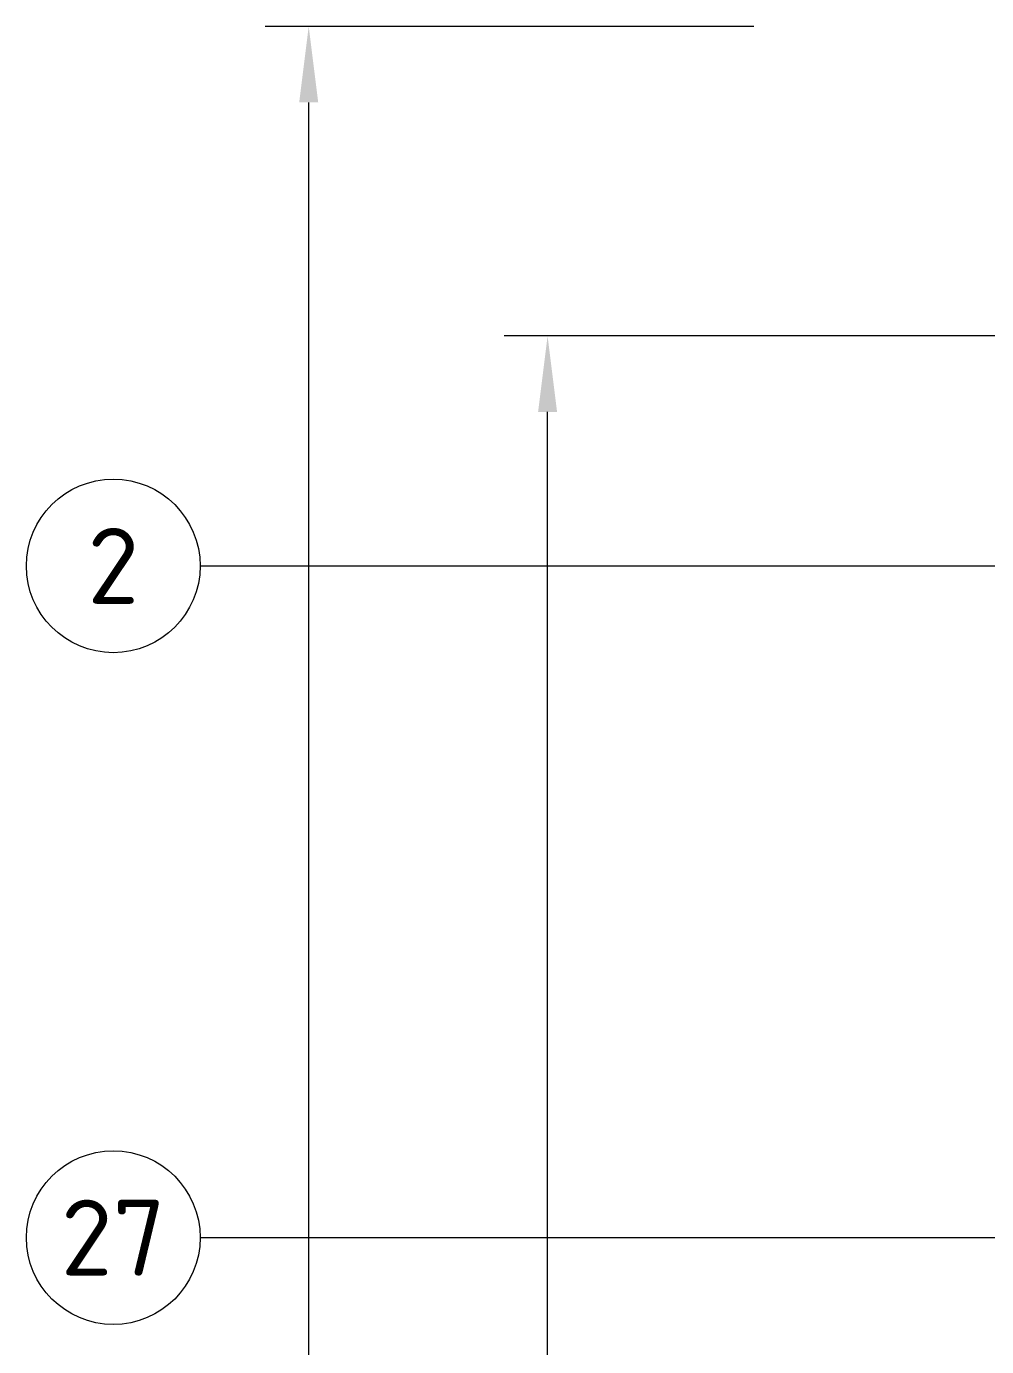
# Model space of a CAD drawing. Header units: millimetres. Extents: x 0 to 2382, y 0 to 420.
# Drawn here: x 89 to 133.2, y 285.2 to 346 of the extents above; entities that cross this region are included whole.
import ezdxf
from ezdxf.enums import TextEntityAlignment as Align

# ---------------------------------------------------------------- set-up
doc = ezdxf.new("R2010")
doc.units = ezdxf.units.MM
for name, color, linetype, lineweight in [('04-COTA', 3, 'CONTINUOUS', 18), ('06-TEXTO', 7, 'CONTINUOUS', 25), ('08-FINA', 5, 'CONTINUOUS', 18)]:
    doc.layers.add(name, color=color, linetype=linetype, lineweight=lineweight)
doc.styles.add('ISO3098', font='isocpeur.ttf')
doc.dimstyles.new('FLAMA-IRAM', dxfattribs={"dimtxt": 3.5, "dimasz": 3.5, "dimexe": 2, "dimexo": 1.5, "dimgap": 1, "dimtad": 1, "dimdec": 1, "dimtxsty": 'ISO3098', "dimblk": 'IRAM_FLECHA', "dimblk1": 'IRAM_FLECHA', "dimblk2": 'IRAM_FLECHA', "dimcen": 2.5, "dimclrd": 256, "dimclre": 256, "dimclrt": 256, "dimazin": 3, "dimtfac": 1, "dimtmove": 0, "dimatfit": 3, "dimlwd": 18, "dimlwe": 18})

# ---------------------------------------------------------------- blocks, each defined once
blk = doc.blocks.new('IRAM_FLECHA')
blk.add_solid([(0, 0), (-1, 0.125), (-1, -0.125)])

msp = doc.modelspace()

# ---------------------------------------------------------------- linework, layer by layer
at = {"layer": '08-FINA'}
for p, q in [((97, 321.142), (147.725, 321.142)), ((97, 290.194), (134.834, 290.194))]:
    msp.add_line(p, q, dxfattribs=at)
for centre in [(93, 321.142), (93, 290.194)]:
    msp.add_circle(centre, 4, dxfattribs=at)

# ---------------------------------------------------------------- texts
at = {"layer": '06-TEXTO', "style": 'ISO3098'}
for s, p in [('2', (93, 321.142)), ('27', (93, 290.194))]:
    msp.add_text(s, height=3.5, dxfattribs=at).set_placement(p, align=Align.MIDDLE_CENTER)

# ---------------------------------------------------------------- dimensions: what is measured, and where the dimension line sits
at = {"layer": '04-COTA'}
for base, p1, p2 in [((102, 210), (124, 210), (124, 346)), ((113, 210), (137, 210), (153.5, 331.738))]:
    msp.add_linear_dim(base=base, p1=p1, p2=p2, angle=90, dimstyle='FLAMA-IRAM', override={"dimlfac": 10}, dxfattribs=at).render()

doc.saveas('drawing.dxf')
